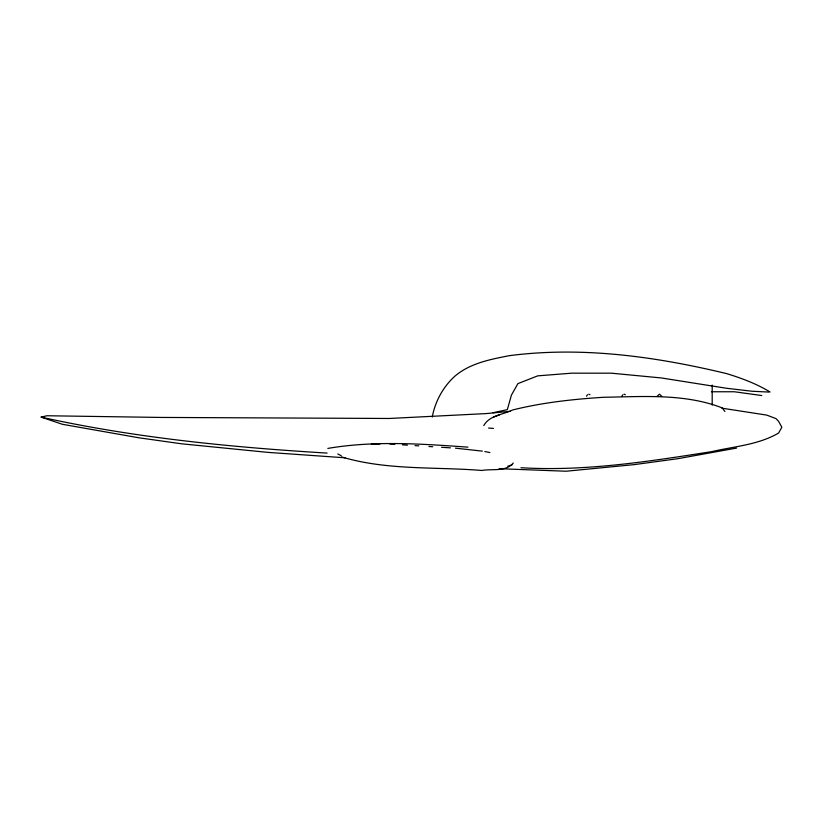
<?xml version="1.0" encoding="UTF-8"?>
<svg xmlns="http://www.w3.org/2000/svg" width="823" height="823" viewBox="0 0 823 823"><rect width="100%" height="100%" fill="white"/><g stroke="black" fill="none" stroke-linecap="round" stroke-linejoin="round"><path stroke-width="1.23" d="M432.24 417.055C435.151 401.49 443.021 386.975 454.749 376.296C469.943 363.241 490.035 359.466 509.098 355.701C581.954 346.195 655.664 356.544 726.616 373.611C741.667 378.21 756.553 383.755 770.04 391.985M586.49 396.223L587.529 394.711M621.838 396.223L622.877 394.711M657.196 396.223L659.449 394.176L661.713 396.223M341.555 456.909C386.676 470.509 435.274 466.692 481.908 470.468C491.948 468.606 506.032 472.083 513.274 463.04M483.759 425.614C489.459 415.286 502.935 414.761 512.523 410.008C542.378 402.529 573.034 399.227 603.691 397.272C643.123 396.645 684.715 393.363 722.213 407.899L724.898 411.5M493.409 417.127L499.551 414.843M507.791 466.188L511.947 464.892M493.1 412.724L507.338 409.638L511.412 395.133L517.904 383.621L537.697 375.864L571.615 373.179L611.345 373.179L661.178 377.932L726.616 388.281L751.996 391.234L768.898 392.077M736.575 448.093L677.638 458.73L634.204 464.625L566.09 471.229L499.18 468.699M327.842 448.412C374.084 440.521 421.417 443.834 467.958 447.146M510.167 411.315L486.023 413.599L389.197 418.475L160.907 417.436L46.89 415.749L41.15 417.127L62.435 424.298L138.84 437.785L181.677 443.813L267.845 452.372L345.032 457.794M371.296 444.07L379.907 444.009M711.36 391.758L734.363 391.758L761.759 395.534M43.691 417.168L41.15 417.127C135.085 437.908 231.212 447.28 327.132 453.092M521 467.731C584.988 471.558 648.719 461.487 711.772 451.621C734.198 446.395 758.353 444.914 778.599 433.032L781.85 427.23L778.599 421.335L775.966 418.588L766.727 415.101L721.843 408.157M389.793 444.039L394.845 444.358M402.416 444.832L407.467 445.15M415.039 445.624L418.825 445.86M428.927 446.498L432.713 446.735M441.56 447.29L450.397 447.846M455.448 448.165L482.371 451.127M488.574 428.063L493.45 428.402M484.829 451.539L489.86 452.547M624.101 394.176L625.326 394.711M588.754 394.176L589.978 394.711M337.8 453.967L341.236 455.705M712.193 385.092L712.193 405.122"/></g></svg>
